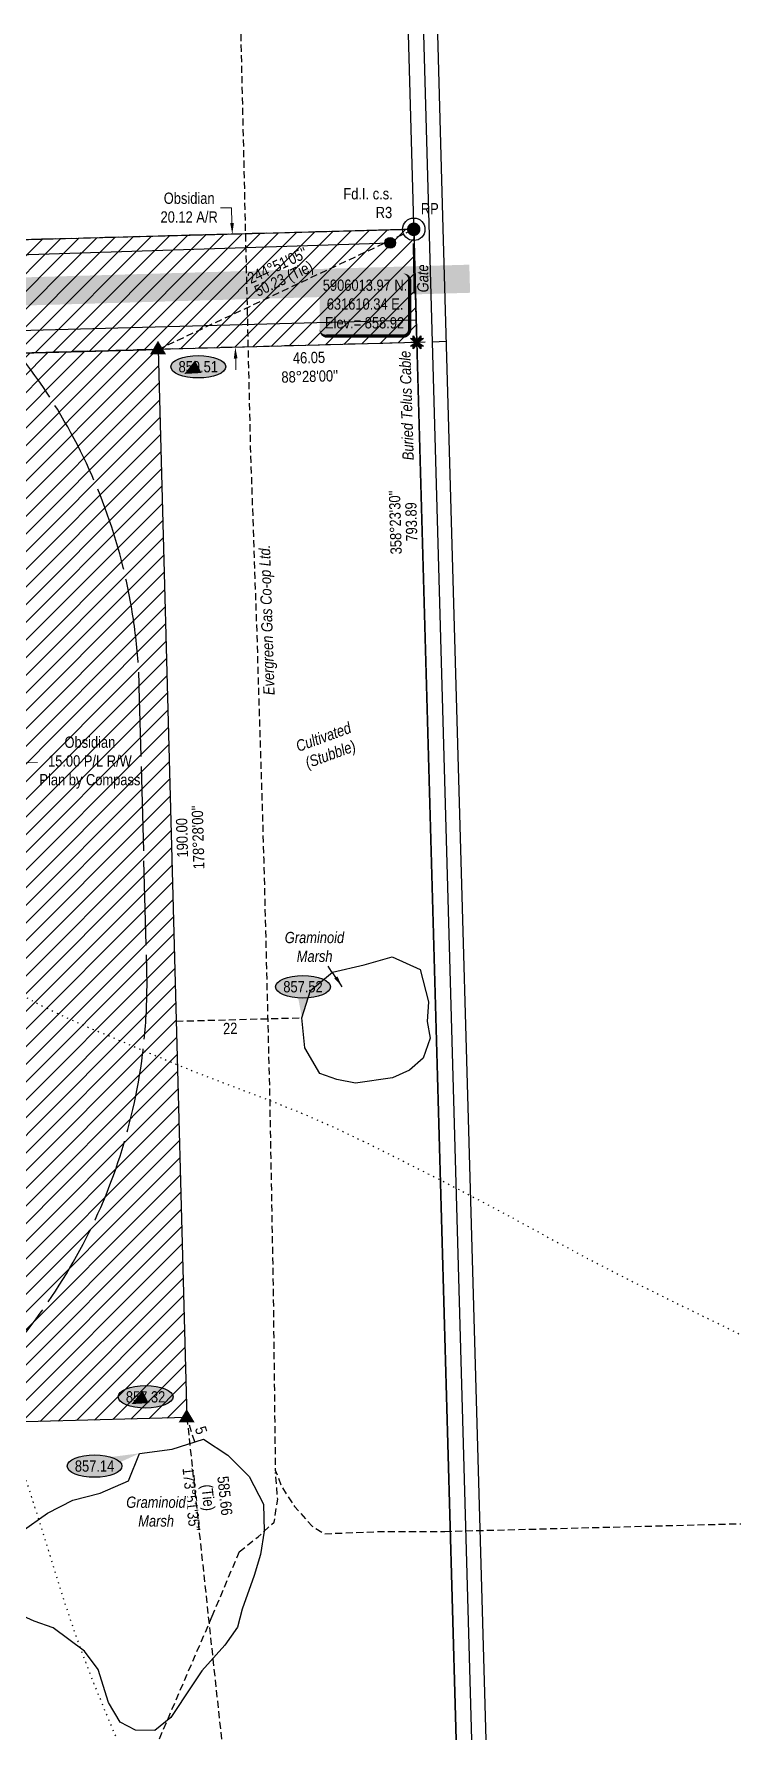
# Model space of a CAD drawing. Extents: x 626550 to 632078, y 5902939 to 5909485.
# Drawn here: x 629376 to 630005, y 5903236 to 5904752 of the extents above; entities that cross this region are included whole.
import ezdxf
from ezdxf.enums import TextEntityAlignment as Align

# ---------------------------------------------------------------- set-up
doc = ezdxf.new("R2010")
doc.units = 0
doc.header["$LTSCALE"] = 5
doc.header["$PDSIZE"] = 0.05
for name, pattern in [('foc-ACCESSROAD', [3.75, 2.5, -1.25]), ('foc-BUFFER', [16.75, 15, -1.75]), ('foc-DOT', [1, 0.2, -0.8]), ('foc-QUARTERLINE', [33, 25, -3, 2, -3]), ('foc-TIELINE', [1.875, 1.25, -0.625]), ('POWERLINE5', [7.8, 2.4, -0.6, 0.6, -0.6, 0.6, -0.6, 2.4]), ('UG_PIPE', [1.875, 1.25, -0.625])]:
    doc.linetypes.add(name, pattern=pattern)
doc.layers.get('Defpoints').update_dxf_attribs({"color": 9})
for name, color, linetype in [('35', 37, 'Continuous'), ('ABADATA-DRILL', 8, 'foc-DOT'), ('AS-FENCE', 48, 'foc-FENCE'), ('AS-PIPE-UG', 44, 'UG_PIPE'), ('AS-PIPE-UG-T', 44, 'Continuous'), ('AS-POWER', 104, 'foc-POWER'), ('AS-POWER-EXISTING', 72, 'POWERLINE5'), ('AS-ROADS', 254, 'Continuous'), ('AS-TELEPHONE-T', 224, 'Continuous'), ('AS-TELUS', 224, 'foc-TEL'), ('AUX-BUFFER', 7, 'foc-BUFFER'), ('C-AR', 13, 'foc-ACCESSROAD'), ('DETAIL-T', 7, 'Continuous'), ('L-BD', 7, 'Continuous'), ('L-MON', 1, 'Continuous'), ('L-SEC', 7, 'Continuous'), ('L-SECQ', 8, 'foc-QUARTERLINE'), ('L-TIE', 7, 'foc-TIELINE'), ('L-TIE-T', 7, 'Continuous'), ('L-TITLEDB', 4, 'Continuous'), ('P-ELEVATION', 7, 'Continuous'), ('P-PROPOSED', 10, 'Continuous'), ('P-PROPOSED-EXISTING-H', 59, 'Continuous'), ('T-TIE', 201, 'foc-TIELINE'), ('WETLAND', 143, 'Continuous'), ('WETLAND-T', 146, 'Continuous')]:
    doc.layers.add(name, color=color, linetype=linetype)
for name, color, linetype, lineweight in [('AS-GENERAL', 48, 'Continuous', 18), ('C-AR-T', 13, 'Continuous', 9), ('C-RW-T', 13, 'Continuous', 9), ('T-TEXT', 48, 'Continuous', 18), ('T-TIE-T', 201, 'Continuous', 18)]:
    doc.layers.add(name, color=color, linetype=linetype, lineweight=lineweight)
doc.styles.add('80', font='ARIALN.TTF', dxfattribs={"height": 10})
doc.styles.add('80CG', font='ARIALN.TTF', dxfattribs={"height": 10})
doc.styles.add('80L', font='ARIALN.TTF', dxfattribs={"height": 10})
doc.styles.add('80LS', font='ARIALNI.TTF', dxfattribs={"height": 10})
doc.styles.add('foc-LtypeFont', font='ARIALN.TTF', dxfattribs={"height": 7.35})
doc.linetypes.add('foc-FENCE', pattern='A,10,-1,["X",foc-LtypeFont,S=0.2,R=0,X=-0.625,Y=-0.75],-1.24', length=12.24)
doc.linetypes.add('foc-FENCE-NOLINE', pattern='A,0,-6,["X",foc-LtypeFont,S=0.2,R=0,X=-0.625,Y=-0.75],-6.24', length=12.24)
doc.linetypes.add('foc-POWER', pattern='A,6,-1,["P",foc-LtypeFont,S=0.2,R=0,X=-0.625,Y=-0.75],-1.24,4', length=12.24)
doc.linetypes.add('foc-TEL', pattern='A,2,-1,["T",foc-LtypeFont,S=0.2,R=0,X=-0.425,Y=-0.75],-1.24,8', length=12.24)
doc.dimstyles.new('Compass 5 000', dxfattribs={"dimscale": 5, "dimtxt": 9, "dimasz": 2, "dimexe": 0.2, "dimexo": 0.0625, "dimgap": 0.5, "dimtad": 0, "dimtih": 1, "dimtoh": 1, "dimzin": 0, "dimdsep": 46, "dimtxsty": '80CG', "dimcen": 0.1, "dimse1": 1, "dimse2": 1, "dimclrd": 256, "dimclrt": 256, "dimaunit": 1, "dimadec": 4, "dimazin": 0, "dimtfac": 0.06, "dimtofl": 0, "dimtmove": 0, "dimatfit": 1, "dimfxl": 0.2, "dimtolj": 1, "dimtzin": 0, "dimlwd": -1, "dimarcsym": 0})

# ---------------------------------------------------------------- blocks, each defined once
blk = doc.blocks.new('POWERPOLE')
h = blk.add_hatch(color=255)
edge = h.paths.add_edge_path()
edge.add_arc((0, 0), 0.96, 0, 360)
at = {"linetype": 'Continuous'}
for p, q in [((0.68, -0.68), (-0.68, 0.68)), ((-0.68, -0.68), (0.68, 0.68))]:
    blk.add_line(p, q, dxfattribs=at)
blk.add_circle((0, 0), 0.96, dxfattribs=at)
blk = doc.blocks.new('*U515')
at = {"layer": '35', "color": 3}
blk.add_circle((0, 0), 10, dxfattribs=at)
at = {"layer": '35', "color": 3, "style": '80'}
blk.add_attdef('RP_001', (6.3, 13.3), '', height=10, dxfattribs=at)
blk = doc.blocks.new('*U517')
h = blk.add_hatch(color=254)
edge = h.paths.add_edge_path()
edge.add_line((-34, -28.5), (34, -28.5))
edge.add_arc((34, -22.5), 6, 270, 360)
edge.add_line((40, -22.5), (40, 21))
edge.add_arc((34, 21), 6, 0, 90)
edge.add_line((34, 27), (-34, 27))
edge.add_arc((-34, 21), 6, 90, 180)
edge.add_line((-40, 21), (-40, -22.5))
edge.add_arc((-34, -22.5), 6, 180, 270)
at = {"color": 1, "flags": 128}
blk.add_lwpolyline([(-34, -28.5, 3, 3, 0), (34, -28.5, 3, 3, 0.414214), (40, -22.5, 3, 3, 0), (40, 21, 3, 0, 0.414214), (34, 27, 0, 0, 0), (-34, 27, 0, 0, 0.414214), (-40, 21, 0, 0, 0), (-40, -22.5, 0, 3, 0.414214)], format="xyseb", close=True, dxfattribs=at)
blk.add_lwpolyline([(23.5, -12.9, 0, 10, 0), (0, 0, 5, 5, 0)], format="xyseb", dxfattribs=at)
at = {"color": 1, "style": '80'}
blk.add_attdef('ENTER_TEXT_001', (-36, -5), '', height=10, dxfattribs=at)
blk = doc.blocks.new('*D551')
at = {"layer": 'C-AR-T', "transparency": 16777216}
for p, q in [((629551.7, 5904597.3), (629541.7, 5904597.3)), ((629552, 5904583.8), (629551.7, 5904597.3)), ((629555.3, 5904463.2), (629555.5, 5904453.2))]:
    blk.add_line(p, q, dxfattribs=at)
for points in [[(629553.7, 5904583.8), (629550.4, 5904583.7), (629552.3, 5904573.8)], [(629556.9, 5904463.3), (629553.6, 5904463.2), (629555, 5904473.2)]]:
    blk.add_solid(points, dxfattribs=at)
at = {"layer": 'Defpoints', "color": 0, "transparency": 16777216}
for p in [(629552.3, 5904573.8), (629132.1, 5904562.5), (629134.8, 5904462)]:
    blk.add_point(p, dxfattribs=at)
at = {"layer": 'C-AR-T', "transparency": 16777216, "insert": (629513.9, 5904597.3), "char_height": 10, "attachment_point": 5, "style": '80CG'}
blk.add_mtext('\\A1;Obsidian\\P20.12 A/R', dxfattribs=at)
blk = doc.blocks.new('we')
at = {"layer": 'P-ELEVATION'}
h = blk.add_hatch(color=111, dxfattribs=at)
h.dxf.hatch_style = 1
edge = h.paths.add_edge_path()
edge.add_ellipse((0, 0), major_axis=(-24.4, 0), ratio=0.410256, start_angle=0, end_angle=360)
at = {"layer": 'P-ELEVATION', "color": 7, "flags": 128}
blk.add_lwpolyline([(0, 0, 12.5, 0, 0), (-12.4, -6.4, 0, 0, 0)], format="xyseb", dxfattribs=at)
at = {"layer": 'P-ELEVATION', "color": 7}
blk.add_ellipse((0, 0), major_axis=(-24.4, 0), ratio=0.410256, dxfattribs=at)
at = {"layer": 'P-ELEVATION', "style": '80'}
blk.add_attdef('ELEVATION', text='', height=10, dxfattribs=at).set_placement((0, 0), align=Align.MIDDLE_CENTER)
blk = doc.blocks.new('*U548')
at = {"layer": 'P-ELEVATION'}
h = blk.add_hatch(color=111, dxfattribs=at)
h.dxf.hatch_style = 1
edge = h.paths.add_edge_path()
edge.add_ellipse((0, 0), major_axis=(-24.4, 0), ratio=0.410256, start_angle=0, end_angle=360)
at = {"layer": 'P-ELEVATION', "color": 7, "flags": 128}
blk.add_lwpolyline([(0, 0, 12.5, 0, 0), (-0.9, -27.6, 0, 0, 0)], format="xyseb", dxfattribs=at)
at = {"layer": 'P-ELEVATION', "color": 7}
blk.add_ellipse((0, 0), major_axis=(-24.4, 0), ratio=0.410256, dxfattribs=at)
at = {"layer": 'P-ELEVATION', "style": '80'}
blk.add_attdef('ELEVATION', text='', height=10, dxfattribs=at).set_placement((0, 0), align=Align.MIDDLE_CENTER)
blk = doc.blocks.new('*U549')
at = {"layer": 'P-ELEVATION'}
h = blk.add_hatch(color=111, dxfattribs=at)
h.dxf.hatch_style = 1
edge = h.paths.add_edge_path()
edge.add_ellipse((0, 0), major_axis=(-24.4, 0), ratio=0.410256, start_angle=0, end_angle=360)
at = {"layer": 'P-ELEVATION', "color": 7, "flags": 128}
blk.add_lwpolyline([(0, 0, 12.5, 0, 0), (40.1, 11.3, 0, 0, 0)], format="xyseb", dxfattribs=at)
at = {"layer": 'P-ELEVATION', "color": 7}
blk.add_ellipse((0, 0), major_axis=(-24.4, 0), ratio=0.410256, dxfattribs=at)
at = {"layer": 'P-ELEVATION', "style": '80'}
blk.add_attdef('ELEVATION', text='', height=10, dxfattribs=at).set_placement((0, 0), align=Align.MIDDLE_CENTER)
blk = doc.blocks.new('fdia')
at = {"color": 255, "const_width": 1}
blk.add_lwpolyline([(-0.5, 0, 1), (0.5, 0, 1)], format="xyb", close=True, dxfattribs=at)
blk = doc.blocks.new('Fdiaa')
blk.add_blockref('fdia', (0, 0))
blk = doc.blocks.new('fdib')
at = {"color": 1, "const_width": 1.6}
blk.add_lwpolyline([(-0.4, 0, 1), (0.4, 0, 1)], format="xyb", close=True, dxfattribs=at)
at = {"color": 1}
blk.add_circle((0, 0), 0.8, dxfattribs=at)
blk = doc.blocks.new('Fdibb')
blk.add_blockref('fdib', (0, 0))
blk = doc.blocks.new('fdicc')
for name in ['Fdibb', 'Fdiaa']:
    blk.add_blockref(name, (0, 0))
blk = doc.blocks.new('FDI')
blk.add_blockref('fdicc', (0, 0))
blk = doc.blocks.new('TRIA')
blk.add_hatch(color=255).paths.add_polyline_path([(-0.04, 1.52), (-1.47, -0.87), (1.39, -0.87)])
blk = doc.blocks.new('TRIAA')
blk.add_blockref('TRIA', (0, 0))
blk = doc.blocks.new('TRIB')
at = {"color": 1}
blk.add_lwpolyline([(-1.12, -0.67), (-0.04, 1.13), (1.04, -0.67)], close=True, dxfattribs=at)
blk = doc.blocks.new('TRIBB')
blk.add_blockref('TRIB', (0, 0))
blk = doc.blocks.new('TRICC')
for name in ['TRIAA', 'TRIBB']:
    blk.add_blockref(name, (0, 0))
blk = doc.blocks.new('plspike')
blk.add_blockref('TRICC', (0, 0))
blk = doc.blocks.new('*D573')
at = {"layer": 'C-RW-T', "transparency": 16777216}
for p, q in [((629273.9, 5904103.5), (629263.9, 5904103.4)), ((629368.9, 5904104), (629378.9, 5904104.1))]:
    blk.add_line(p, q, dxfattribs=at)
for points in [[(629273.9, 5904105.2), (629274, 5904101.8), (629283.9, 5904103.6)], [(629368.9, 5904105.7), (629368.9, 5904102.3), (629358.9, 5904104)]]:
    blk.add_solid(points, dxfattribs=at)
at = {"layer": 'Defpoints', "color": 0, "transparency": 16777216}
for p in [(629358.9, 5904104), (629284.1, 5904078.5), (629359.1, 5904078.9)]:
    blk.add_point(p, dxfattribs=at)
at = {"layer": 'C-RW-T', "transparency": 16777216, "insert": (629425.6, 5904104.1), "char_height": 10, "attachment_point": 5, "style": '80CG'}
blk.add_mtext('\\A1;Obsidian\\P15.00 P/L R/W\\PPlan by Compass', dxfattribs=at)
blk = doc.blocks.new('TEMP')
h = blk.add_hatch(color=255)
h.dxf.hatch_style = 1
h.paths.add_polyline_path([(0, 0.25), (-0.67, 1.15), (-0.67, 0.67), (-1.15, 0.67), (-0.25, 0), (-1.15, -0.67), (-0.67, -0.67), (-0.67, -1.15), (0, -0.25), (0.67, -1.15), (0.67, -0.67), (1.15, -0.67), (0.25, 0), (1.15, 0.67), (0.67, 0.67), (0.67, 1.15)])
h.paths.add_polyline_path([(0.57, 0.85), (0.57, 0.57), (0.85, 0.57), (0.08, 0), (0.85, -0.57), (0.57, -0.57), (0.57, -0.85), (0, -0.08), (-0.57, -0.85), (-0.57, -0.57), (-0.85, -0.57), (-0.08, 0), (-0.85, 0.57), (-0.57, 0.57), (-0.57, 0.85), (0, 0.08)], flags=16)
h = blk.add_hatch(color=1)
h.dxf.hatch_style = 1
h.paths.add_polyline_path([(0, 0.08), (-0.57, 0.85), (-0.57, 0.57), (-0.85, 0.57), (-0.08, 0), (-0.85, -0.57), (-0.57, -0.57), (-0.57, -0.85), (0, -0.08), (0.57, -0.85), (0.57, -0.57), (0.85, -0.57), (0.08, 0), (0.85, 0.57), (0.57, 0.57), (0.57, 0.85)])
at = {"color": 1}
for p, q in [((-0.08, 0), (0.08, 0)), ((0, 0.08), (0, -0.08))]:
    blk.add_line(p, q, dxfattribs=at)
at = {"color": 255, "flags": 128}
blk.add_lwpolyline([(-0.25, 0), (-1.15, 0.67), (-0.67, 0.67), (-0.67, 1.15), (0, 0.25), (0.67, 1.15), (0.67, 0.67), (1.15, 0.67), (0.25, 0), (1.15, -0.67), (0.67, -0.67), (0.67, -1.15), (0, -0.25), (-0.67, -1.15), (-0.67, -0.67), (-1.15, -0.67)], close=True, dxfattribs=at)
at = {"color": 1, "flags": 128}
blk.add_lwpolyline([(-0.08, 0), (-0.85, 0.57), (-0.57, 0.57), (-0.57, 0.85), (0, 0.08), (0.57, 0.85), (0.57, 0.57), (0.85, 0.57), (0.08, 0), (0.85, -0.57), (0.57, -0.57), (0.57, -0.85), (0, -0.08), (-0.57, -0.85), (-0.57, -0.57), (-0.85, -0.57)], close=True, dxfattribs=at)

msp = doc.modelspace()

# ---------------------------------------------------------------- hatches: boundary and pattern name
at = {"layer": 'P-PROPOSED-EXISTING-H'}
h = msp.add_hatch(dxfattribs=at)
h.set_pattern_fill('ANSI31', color=256, scale=3.5, style=0)
h.set_pattern_definition([(45, (494.945, 3572.248), (-7.857724106, 7.857724106), [])])
edge = h.paths.add_edge_path()
edge.add_line((628474.629, 5904544.942), (629713.695, 5904578.081))
edge.add_line((629713.695, 5904578.081), (629716.517, 5904477.553))
edge.add_line((629716.517, 5904477.553), (629486.41, 5904471.376))
edge.add_line((629486.41, 5904471.376), (628612.06, 5904447.955))
edge.add_line((628612.06, 5904447.955), (628474.629, 5904444.313))
h = msp.add_hatch(dxfattribs=at)
h.set_pattern_fill('ANSI31', color=256, scale=3.5, style=0)
h.set_pattern_definition([(45, (293.086, -1858.559), (-7.857724106, 7.857724106), [])])
h.paths.add_polyline_path([(628756.16, 5903852.73), (628736.3, 5904451.314), (629486.41, 5904471.376), (629511.9, 5903522.031), (629070.98, 5903510.231), (629077.575, 5903251.701), (628468.415, 5903235.836), (628452.745, 5903845.021), (628628.133, 5903849.363)])

# ---------------------------------------------------------------- linework, layer by layer
at = {"layer": 'AS-FENCE', "linetype": 'foc-FENCE-NOLINE', "flags": 128}
msp.add_lwpolyline([(629751.378, 5903235.585), (629715.312, 5904520.501)], dxfattribs=at)
at = {"layer": 'AS-FENCE', "flags": 128}
msp.add_lwpolyline([(629715.964, 5904497.252), (628863.865, 5904474.386), (628811.675, 5904429.116)], dxfattribs=at)
at = {"layer": 'AS-GENERAL', "const_width": 2, "flags": 128}
msp.add_lwpolyline([(629714.51, 5904520.996), (629713.695, 5904565.581)], dxfattribs=at)
at = {"layer": 'AS-PIPE-UG', "flags": 128}
for points in [[(629559.792, 5904751.555), (629563.65, 5904585.461), (629568.3, 5904384.266), (629573.99, 5904219.991), (629580.245, 5904018.061), (629585.48, 5903807.741), (629588.55, 5903639.826), (629590.55, 5903475.226), (629596.285, 5903460.381), (629607.695, 5903442.901), (629623.355, 5903425.446), (629634.265, 5903418.766), (629687.29, 5903420.911), (629741.23, 5903420.876)], [(629558.385, 5903402.821), (629575.2, 5903416.096), (629589.59, 5903429.191), (629592.655, 5903449.641), (629590.675, 5903473.126)]]:
    msp.add_lwpolyline(points, dxfattribs=at)
at = {"layer": 'AS-PIPE-UG'}
for points in [[(629741.23, 5903420.876), (630004.73, 5903427.724)], [(629558.385, 5903402.821), (629534.185, 5903345.371), (629486.831, 5903235.585)]]:
    msp.add_lwpolyline(points, dxfattribs=at)
at = {"layer": 'AS-POWER', "flags": 128}
msp.add_lwpolyline([(628474.629, 5904525.197), (628762.595, 5904532.951), (629232.875, 5904551.231), (629692.68, 5904566.036)], dxfattribs=at)
at = {"layer": 'AS-ROADS', "const_width": 25, "flags": 128}
msp.add_lwpolyline([(628474.629, 5904497.397), (629763.47, 5904534.156)], dxfattribs=at)
at = {"layer": 'AS-TELUS', "flags": 128}
msp.add_lwpolyline([(629765.316, 5903235.585), (629722.77, 5904751.555)], dxfattribs=at)
at = {"layer": 'C-AR'}
for p, q in [((629713.695, 5904578.081), (628489.589, 5904545.313)), ((629742.445, 5904478.247), (628489.589, 5904444.71))]:
    msp.add_line(p, q, dxfattribs=at)
at = {"layer": 'L-SEC'}
for p, q in [((629734.911, 5904751.555), (629739.577, 5904578.807)), ((629739.577, 5904578.807), (629777.888, 5903235.585))]:
    msp.add_line(p, q, dxfattribs=at)
at = {"layer": 'L-SECQ'}
msp.add_line((629713.694, 5904578.114), (628489.589, 5904545.342), dxfattribs=at)
at = {"layer": 'L-TIE'}
msp.add_line((629486.41, 5904471.376), (629713.695, 5904578.081), dxfattribs=at)
at = {"layer": 'L-TITLEDB'}
msp.add_line((629708.826, 5904751.555), (629751.378, 5903235.585), dxfattribs=at)
at = {"layer": 'P-PROPOSED', "flags": 128}
msp.add_lwpolyline([(628474.629, 5904544.942), (629713.695, 5904578.081), (629716.517, 5904477.553), (629486.41, 5904471.376), (628612.06, 5904447.955), (628474.629, 5904444.313)], dxfattribs=at)
at = {"layer": 'T-TIE'}
for p, q in [((629502.441, 5903874.339), (629614.274, 5903877.341)), ((629518.924, 5903500.401), (629511.9, 5903522.031))]:
    msp.add_line(p, q, dxfattribs=at)
at = {"layer": 'WETLAND'}
msp.add_lwpolyline([(629726.725, 5903891.58), (629725.545, 5903873.923), (629728.177, 5903859.154), (629721.998, 5903841.358), (629710.06, 5903830.825), (629694.686, 5903823.907), (629662.016, 5903819.293), (629645.25, 5903822.541), (629630.099, 5903827.688), (629616.683, 5903850.507), (629615.343, 5903865.433), (629614.274, 5903877.341), (629621.94, 5903901.671), (629641.501, 5903917.981), (629669.676, 5903924.325), (629694.492, 5903931.504), (629719.266, 5903920.13), (629726.725, 5903891.58)], close=True, dxfattribs=at)

# ---------------------------------------------------------------- block references
at = {"layer": '35', "color": 2}
msp.add_blockref('*U515', (629713.695, 5904578.081), dxfattribs=at).add_auto_attribs({'RP_001': 'RP'})
at = {"layer": 'AS-POWER-EXISTING', "xscale": 5.00000000000002, "yscale": 5.00000000000002, "zscale": 5.00000000000002}
msp.add_blockref('POWERPOLE', (629692.68, 5904566.036), dxfattribs=at)
at = {"layer": 'DETAIL-T', "color": 2}
ref = msp.add_blockref('*U517', (629670.096, 5904511.643), dxfattribs=at)
ref.add_attrib('ENTER_TEXT_001', '5906013.97 N.', (629632.777, 5904523.415), dxfattribs={"layer": '0', "color": 1, "height": 10, "style": '80'})
ref.add_attrib('ENTER_TEXT_002', '631610.34 E.', (629636.3, 5904506.707), dxfattribs={"layer": '0', "color": 1, "height": 10, "style": '80'})
ref.add_attrib('ENTER_TEXT_003', 'Elev.= 858.92', (629634.751, 5904490), dxfattribs={"layer": '0', "color": 1, "height": 10, "style": '80'})
at = {"layer": 'L-MON', "xscale": 5.00000000000002, "yscale": 5.00000000000002, "zscale": 5.00000000000002}
for name, p in [('FDI', (629713.695, 5904578.081)), ('plspike', (629486.41, 5904471.376)), ('plspike', (629511.9, 5903522.031))]:
    msp.add_blockref(name, p, dxfattribs=at)
at = {"layer": 'L-MON', "color": 3, "xscale": 4.998401599999999, "yscale": 4.998401599999999, "zscale": 4.998401599999999}
msp.add_blockref('TEMP', (629716.517, 5904477.553), dxfattribs=at)
at = {"layer": 'P-ELEVATION'}
for name, p, values in [('we', (629522.003, 5904455.963), {'ELEVATION': '859.51'}), ('we', (629475.139, 5903540.436), {'ELEVATION': '857.32'}), ('*U549', (629429.744, 5903478.946), {'ELEVATION': '857.14'})]:
    msp.add_blockref(name, p, dxfattribs=at).add_auto_attribs(values)

# ---------------------------------------------------------------- texts
at = {"layer": 'AS-GENERAL', "insert": (629716.993, 5904516.783), "char_height": 9.9968, "attachment_point": 1, "rotation": 91.047222, "style": '80L'}
msp.add_mtext_dynamic_manual_height_columns('\\pi5.131;{\\fArial Narrow|b0|i1|c0|p34;Gate}', width=33.69931, gutter_width=50, heights=[0], dxfattribs=at)
at = {"layer": 'AS-PIPE-UG-T', "insert": (629579.954, 5904163.636), "char_height": 9.9968, "attachment_point": 1, "rotation": 91.774167, "style": '80L'}
msp.add_mtext_dynamic_manual_height_columns('\\pi0.32533;{\\fArial Narrow|b0|i1|c0|p34;Evergreen Gas Co-op Ltd.}', width=132.64802, gutter_width=100, heights=[0], dxfattribs=at)
at = {"layer": 'AS-TELEPHONE-T', "insert": (629703.781, 5904372.367), "char_height": 9.9968, "attachment_point": 1, "rotation": 91.774167, "style": '80L'}
msp.add_mtext_dynamic_manual_height_columns('\\pi0.31442;{\\fArial Narrow|b0|i1|c0|p34;Buried Telus Cable}', width=97.23506, gutter_width=100, heights=[0], dxfattribs=at)
at = {"layer": 'L-BD', "style": '80L'}
for s, rotation, p in [("358°23'30''", 91.6078, (629697.255, 5904317.606)), ('793.89', 91.6078, (629711.495, 5904318.005)), ("178°28'00''", 91.538, (629521.806, 5904037.678)), ('190.00', 91.538, (629507.566, 5904037.296))]:
    msp.add_text(s, height=9.9968, rotation=rotation, dxfattribs=at).set_placement(p, align=Align.MIDDLE)
at = {"layer": 'L-TIE-T', "style": '80L'}
for s, p in [("244°51'05''", (629592.422, 5904546.035)), ('50.23 (Tie)', (629598.475, 5904533.14))]:
    msp.add_text(s, height=9.9968, rotation=25.149, dxfattribs=at).set_placement(p, align=Align.MIDDLE)
at = {"layer": 'T-TIE-T', "style": '80L'}
for s, height, rotation, p in [('22', 9.9968, 1.538, (629550.417, 5903867.962)), ('5', 9.997, 287.990644, (629524.51, 5903510.737))]:
    msp.add_text(s, height=height, rotation=rotation, dxfattribs=at).set_placement(p, align=Align.MIDDLE)

# ---------------------------------------------------------------- dimensions: what is measured, and where the dimension line sits
at = {"layer": 'C-AR-T', "color": 6}
dim = msp.add_linear_dim(base=(629552.313, 5904573.794), p1=(629134.785, 5904461.957), p2=(629132.092, 5904562.543), angle=91.533599, text='Obsidian\\P20.12 A/R', dimstyle='Compass 5 000', dxfattribs=at)
dim.commit()
dim.dimension.update_dxf_attribs({"geometry": '*D551', "text_midpoint": (629513.948, 5904597.308), "dimtype": 161})
at = {"layer": 'C-RW-T', "color": 5}
dim = msp.add_aligned_dim(p1=(629284.081, 5904078.45), p2=(629359.056, 5904078.855), distance=25.107, text='Obsidian\\P15.00 P/L R/W\\PPlan by Compass', dimstyle='Compass 5 000', dxfattribs=at)
dim.commit()
dim.dimension.update_dxf_attribs({"geometry": '*D573', "text_midpoint": (629425.649, 5904104.07)})

# ---------------------------------------------------------------- next in the draw order: texts
at = {"layer": 'L-BD', "insert": (629595.112, 5904468.374), "char_height": 9.9968, "width": 49.92033, "attachment_point": 1, "rotation": 1.5334, "style": '80L', "bg_fill": 3, "box_fill_scale": 1.15, "bg_fill_color": 256, "bg_fill_true_color": 256, "bg_fill_transparency": 0}
msp.add_mtext("\\pi10.933;46.05\\P\\pi0.27842;88°28'00''", dxfattribs=at)
at = {"layer": 'L-MON', "insert": (629648.74, 5904614.682), "char_height": 10, "attachment_point": 1, "style": '80L', "bg_fill": 3, "box_fill_scale": 1.15, "bg_fill_color": 256, "bg_fill_true_color": 256, "bg_fill_transparency": 0}
msp.add_mtext_dynamic_manual_height_columns('\\pi2.3395;Fd.I. c.s.\\P\\pi31.125;R3', width=44.33812, gutter_width=49.99, heights=[0], dxfattribs=at)
at = {"layer": 'L-TIE-T', "insert": (629550.728, 5903453.072), "char_height": 9.9968, "width": 61.15139, "attachment_point": 2, "rotation": 276.140547, "line_spacing_factor": 0.9, "style": '80L', "bg_fill": 3, "box_fill_scale": 1.15, "bg_fill_color": 256, "bg_fill_true_color": 256, "bg_fill_transparency": 0}
msp.add_mtext("585.66 (Tie) 173°51'35''", dxfattribs=at)
at = {"layer": 'T-TEXT', "insert": (629607.164, 5904122.787), "char_height": 9.99574, "attachment_point": 1, "rotation": 20, "style": '80LS', "bg_fill": 2}
msp.add_mtext_dynamic_manual_height_columns('\\pi0.57642;Cultivated\\P\\pi3.3822;(Stubble)', width=51.5952, gutter_width=50, heights=[0], dxfattribs=at)
at = {"layer": 'WETLAND-T', "insert": (629598.346, 5903953.693), "char_height": 9.9968, "attachment_point": 1, "style": '80L', "bg_fill": 2}
msp.add_mtext_dynamic_manual_height_columns('\\pi0.61429;{\\fArial Narrow|b0|i1|c0|p34;Graminoid\\P\\pi11.262;Marsh}', width=53.50382, gutter_width=100, heights=[0], dxfattribs=at)

# ---------------------------------------------------------------- next in the draw order: linework, layer by layer
at = {"layer": 'ABADATA-DRILL', "flags": 128}
msp.add_lwpolyline([(629204.231, 5903988.121), (629203.827, 5903988.261), (629202.111, 5903988.813), (629199.127, 5903989.981), (629195.83, 5903991.641), (629192.117, 5903993.889), (629191.384, 5903995.069), (629195.604, 5903994.386), (629198.185, 5903993.306), (629198.102, 5903992.704), (629197.981, 5903991.651), (629197.538, 5903989.587), (629197.503, 5903987.236), (629198.349, 5903983.758), (629199.911, 5903981.55), (629200.832, 5903980.775), (629197.157, 5903978.022), (629193.851, 5903976.381), (629194.378, 5903977.196), (629195.009, 5903976.112), (629195.514, 5903974.125), (629195.572, 5903973.827), (629195.629, 5903973.579), (629195.844, 5903973.035), (629196.932, 5903971.664), (629199.234, 5903969.827), (629202.885, 5903968.027), (629207.984, 5903966.317), (629214.442, 5903964.294), (629221.916, 5903961.749), (629230.402, 5903958.733), (629239.651, 5903955.286), (629249.414, 5903951.304), (629259.6, 5903946.534), (629270.754, 5903941.09), (629283.871, 5903935.25), (629298.743, 5903929.208), (629315.039, 5903922.305), (629331.967, 5903914.319), (629349.164, 5903905.591), (629366.621, 5903896.519), (629384.279, 5903887.403), (629402.533, 5903878.453), (629422.131, 5903869.74), (629442.626, 5903861.153), (629463.578, 5903852.328), (629484.832, 5903843.411), (629507.248, 5903834.076), (629531.22, 5903824.535), (629557.557, 5903814.508), (629585.204, 5903804.117), (629613.882, 5903792.654), (629642.995, 5903779.903), (629673.304, 5903765.484), (629704.396, 5903749.936), (629736.304, 5903733.76), (629768.83, 5903716.952), (629801.525, 5903699.498), (629834.685, 5903681.456), (629868.294, 5903663.476), (629903.661, 5903645.246), (629940.07, 5903627.294), (629976.626, 5903609.496), (630004.73, 5903595.697)], dxfattribs=at)
at = {"layer": 'WETLAND'}
msp.add_lwpolyline([(629364.512, 5903420.551), (629387.962, 5903436.968), (629410.429, 5903448.72), (629434.716, 5903454.957), (629459.986, 5903465.858), (629469.875, 5903490.249), (629498.682, 5903493.828), (629526.781, 5903502.953), (629548.298, 5903488.705), (629567.166, 5903469.747), (629580.078, 5903445.058), (629580.078, 5903445.058), (629580.744, 5903420.958), (629577.419, 5903400.459), (629571.821, 5903381.752), (629560.975, 5903351.769), (629556.967, 5903335.889), (629545.737, 5903319.809), (629525.244, 5903296.981), (629516.159, 5903283.743), (629497.486, 5903255.399), (629483.351, 5903243.877), (629466.105, 5903244.329), (629452.569, 5903251.376), (629442.084, 5903268.711), (629432.933, 5903298.141), (629420.807, 5903314.503), (629393, 5903335.07), (629376.157, 5903341.099), (629360.399, 5903348.084)], dxfattribs=at)

# ---------------------------------------------------------------- next in the draw order: block references
at = {"layer": 'P-ELEVATION'}
msp.add_blockref('*U548', (629615.166, 5903904.924), dxfattribs=at).add_auto_attribs({'ELEVATION': '857.52'})

# ---------------------------------------------------------------- next in the draw order: leaders
at = {"layer": 'WETLAND-T', "path_type": 1}
msp.add_leader([(629650.081, 5903904.952), (629637.512, 5903923.165)], dimstyle='Compass 5 000', override={"dimgap": 0.5, "dimtad": 0}, dxfattribs=at)

# ---------------------------------------------------------------- next in the draw order: texts
at = {"layer": 'WETLAND-T', "insert": (629457.343, 5903451.823), "char_height": 9.9968, "attachment_point": 1, "style": '80L', "bg_fill": 3, "box_fill_scale": 1.15, "bg_fill_color": 256, "bg_fill_true_color": 256, "bg_fill_transparency": 0}
msp.add_mtext_dynamic_manual_height_columns('\\pi0.61429;{\\fArial Narrow|b0|i1|c0|p34;Graminoid\\P\\pi11.262;Marsh}', width=53.50382, gutter_width=100, heights=[0], dxfattribs=at)

# ---------------------------------------------------------------- next in the draw order: linework, layer by layer
at = {"layer": 'ABADATA-DRILL', "flags": 128}
msp.add_lwpolyline([(629206.304, 5903913.042), (629205.918, 5903912.532), (629204.27, 5903912.436), (629201.64, 5903913.463), (629200.681, 5903911.987), (629201.105, 5903907.497), (629201.479, 5903903.005), (629201.146, 5903898.744), (629199.399, 5903894.995), (629198.688, 5903893.575), (629198.598, 5903893.222), (629196.78, 5903892.022), (629196.27, 5903896.009), (629198.135, 5903899.111), (629199.674, 5903901.355), (629196.971, 5903903.231), (629195.725, 5903908.499), (629196.671, 5903917.728), (629194.667, 5903925.076), (629191.652, 5903927.393), (629190.335, 5903920.755), (629190.436, 5903918.906), (629190.637, 5903917.061), (629190.952, 5903914.719), (629191.841, 5903911.493), (629193.549, 5903907.588), (629195.713, 5903903.496), (629198.385, 5903899.118), (629202.142, 5903893.47), (629206.838, 5903886.447), (629212.175, 5903877.941), (629217.431, 5903868.732), (629222.394, 5903859.266), (629226.812, 5903849.634), (629230.599, 5903839.285), (629234.31, 5903828.083), (629238.357, 5903815.54), (629243.032, 5903802.014), (629248.932, 5903787.621), (629256.046, 5903772.712), (629264.035, 5903756.926), (629272.767, 5903739.56), (629281.902, 5903720.306), (629291.283, 5903699.406), (629300.352, 5903677.098), (629308.599, 5903653.767), (629316.173, 5903629.467), (629323.639, 5903603.613), (629331.269, 5903577.263), (629339.523, 5903550.081), (629349.062, 5903521.634), (629359.793, 5903491.668), (629370.551, 5903460.704), (629380.831, 5903428.975), (629390.886, 5903396.34), (629401.475, 5903362.47), (629412.976, 5903328.174), (629426.266, 5903292.477), (629441.072, 5903256.222), (629449.78, 5903235.585)], dxfattribs=at)
at = {"layer": 'AUX-BUFFER', "color": 251, "linetype": 'foc-BUFFER', "flags": 128}
msp.add_lwpolyline([(628476.915, 5903894.436, 1), (629476.236, 5903921.226), (629469.536, 5904171.156, 1), (628470.215, 5904144.366)], format="xyb", close=True, dxfattribs=at)
at = {"layer": 'L-TIE'}
msp.add_line((629511.9, 5903522.031), (629542.718, 5903235.585), dxfattribs=at)
at = {"layer": 'P-PROPOSED', "flags": 128}
msp.add_lwpolyline([(629511.9, 5903522.031), (629070.98, 5903510.231), (629077.575, 5903251.701), (628468.415, 5903235.836), (628452.745, 5903845.021), (628628.133, 5903849.363), (628612.06, 5904447.955), (629486.41, 5904471.376)], close=True, dxfattribs=at)

doc.saveas('drawing.dxf')
